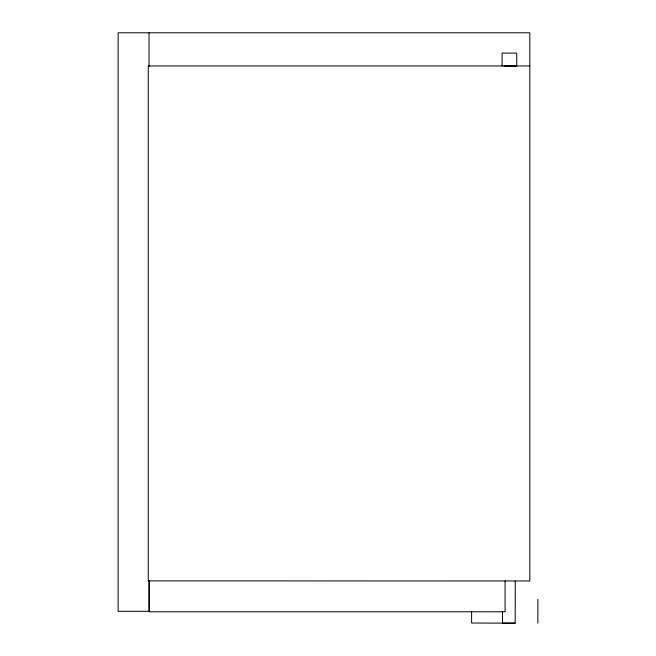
<?xml version="1.0" encoding="UTF-8"?>
<svg xmlns="http://www.w3.org/2000/svg" width="656" height="656" viewBox="0 0 656 656"><rect width="100%" height="100%" fill="white"/><g stroke="black" fill="none" stroke-linecap="round" stroke-linejoin="round"><path stroke-width="0.98" d="M471.615 611.859L471.582 623.02L515.173 623.184L515.263 581.118M502.504 611.843L502.48 623.11L515.173 623.184M529.81 65.969L148.256 65.969L148.256 580.888L529.835 580.962L529.81 32.8L118.129 32.8L118.129 611.31L149.027 611.31L149.027 580.593M504.062 65.969L516.764 66.043L516.731 53.095L502.094 53.095L502.094 65.969M537.871 599.297L537.871 623.2M505.087 580.888L505.087 611.786L149.281 611.786L149.281 580.888M149.027 32.8L149.027 66.592"/></g></svg>
